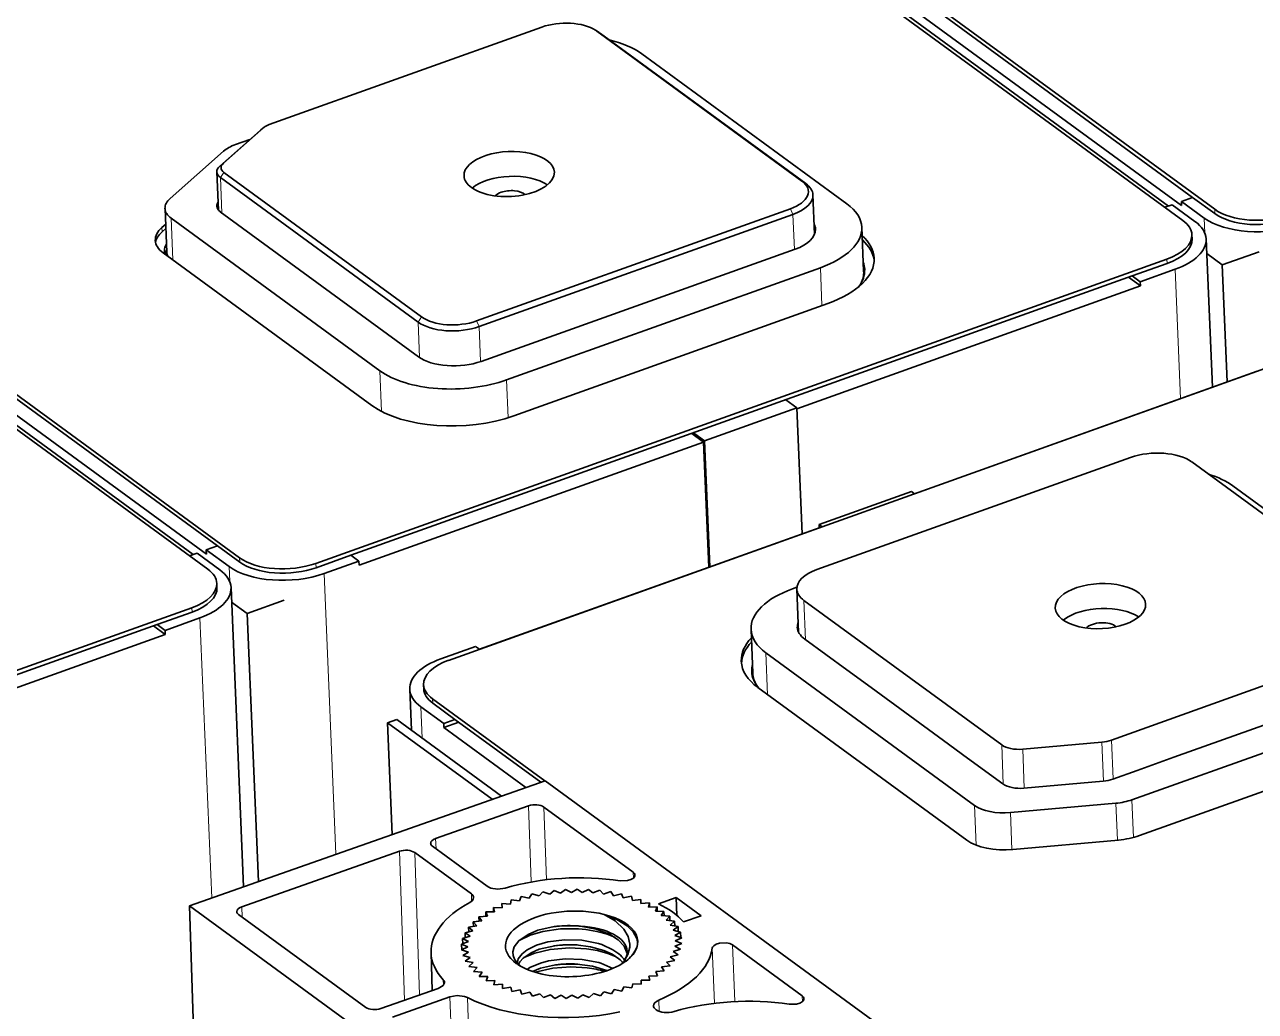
# Model space of a CAD drawing. Extents: x -1334 to -16, y -214 to 699.
# Drawn here: x -509.1 to -453.4, y 154.7 to 199.5 of the extents above; entities that cross this region are included whole.
import ezdxf

# ---------------------------------------------------------------- set-up
doc = ezdxf.new("R2010")
doc.units = 0

msp = doc.modelspace()

# ---------------------------------------------------------------- linework, layer by layer
at = {"color": 7, "lineweight": 35}
for p, q in [((-532.677, 247.737), (-455.199, 191.092)), ((-456.638, 190.577), (-534.115, 247.223)), ((-531.662, 246.807), (-456.197, 191.632)), ((-457.295, 191.24), (-532.583, 246.284)), ((-532.165, 246.433), (-456.699, 191.259)), ((-576.86, 231.939), (-499.383, 175.294)), ((-500.821, 174.78), (-578.299, 231.425)), ((-575.846, 231.009), (-500.38, 175.835)), ((-501.479, 175.442), (-576.766, 230.486)), ((-576.348, 230.636), (-500.883, 175.462)), ((-495.924, 175.042), (-457.362, 188.83)), ((-494.335, 175.413), (-458.935, 188.07)), ((-451.352, 184.436), (-489.914, 170.648)), ((-540.108, 159.245), (-501.546, 173.033)), ((-538.518, 159.615), (-503.118, 172.272)), ((-463.123, 148.803), (-485.541, 165.193)), ((-501.645, 159.523), (-479.228, 143.133)), ((-500.98, 138.654), (-501.645, 159.523))]:
    msp.add_line(p, q, dxfattribs=at)
at = {"color": 7, "lineweight": 35, "ltscale": 0.327888}
for p, q in [((-485.687, 199.35), (-498.036, 194.934)), ((-459.876, 167.034), (-447.526, 171.45))]:
    msp.add_line(p, q, dxfattribs=at)
at = {"color": 7, "lineweight": 35, "ltscale": 0.00502}
msp.add_line((-483.252, 199.206), (-483.083, 199.097), dxfattribs=at)
at = {"color": 7, "lineweight": 35, "ltscale": 0.287861}
for p, q in [((-473.902, 192.373), (-483.197, 199.168)), ((-473.727, 192.259), (-483.022, 199.055)), ((-481.158, 198.138), (-471.863, 191.342)), ((-446.947, 172.847), (-456.242, 179.643)), ((-454.37, 178.553), (-445.075, 171.758))]:
    msp.add_line(p, q, dxfattribs=at)
at = {"color": 7, "lineweight": 13, "ltscale": 0.005206}
for p, q in [((-483.197, 199.168), (-483.022, 199.055)), ((-473.902, 192.373), (-473.727, 192.259))]:
    msp.add_line(p, q, dxfattribs=at)
at = {"color": 7, "lineweight": 35, "ltscale": 0.060868}
for p, q in [((-498.455, 194.665), (-500.277, 193.05)), ((-498.289, 194.793), (-500.112, 193.178))]:
    msp.add_line(p, q, dxfattribs=at)
at = {"color": 7, "lineweight": 13, "ltscale": 0.005236}
for p, q in [((-498.289, 194.793), (-498.455, 194.665)), ((-500.112, 193.178), (-500.277, 193.05))]:
    msp.add_line(p, q, dxfattribs=at)
at = {"color": 7, "lineweight": 35, "ltscale": 0.005021}
msp.add_line((-498.263, 194.815), (-498.422, 194.692), dxfattribs=at)
at = {"color": 7, "lineweight": 35, "ltscale": 0.01744}
msp.add_line((-499.567, 194.027), (-498.91, 194.261), dxfattribs=at)
at = {"color": 7, "lineweight": 35, "ltscale": 0.080983}
msp.add_line((-502.529, 191.579), (-500.104, 193.727), dxfattribs=at)
at = {"color": 7, "lineweight": 35, "ltscale": 0.043368}
msp.add_line((-500.413, 192.784), (-500.34, 191.051), dxfattribs=at)
at = {"color": 7, "lineweight": 13, "ltscale": 0.007068}
msp.add_line((-500.09, 192.76), (-500.25, 192.527), dxfattribs=at)
at = {"color": 7, "lineweight": 35, "ltscale": 0.277395}
msp.add_line((-500.25, 192.527), (-491.293, 185.978), dxfattribs=at)
at = {"color": 7, "lineweight": 13, "ltscale": 0.040201}
msp.add_line((-500.25, 192.527), (-500.183, 190.92), dxfattribs=at)
at = {"color": 7, "lineweight": 35, "ltscale": 0.277397}
msp.add_line((-500.09, 192.76), (-491.133, 186.211), dxfattribs=at)
at = {"color": 7, "lineweight": 35, "ltscale": 0.044632}
msp.add_line((-473.402, 191.745), (-473.327, 189.961), dxfattribs=at)
at = {"color": 7, "lineweight": 35, "ltscale": 0.008939}
msp.add_line((-457.126, 191.3), (-457.462, 191.18), dxfattribs=at)
at = {"color": 7, "lineweight": 35, "ltscale": 0.032004}
for p, q in [((-456.092, 190.545), (-457.126, 191.3)), ((-500.891, 175.652), (-499.857, 174.897)), ((-491.168, 168.544), (-490.134, 167.788))]:
    msp.add_line(p, q, dxfattribs=at)
at = {"color": 7, "lineweight": 35, "ltscale": 0.013547}
for p, q in [((-456.197, 191.632), (-456.707, 191.45)), ((-500.38, 175.835), (-500.891, 175.652)), ((-490.134, 167.788), (-489.624, 167.971))]:
    msp.add_line(p, q, dxfattribs=at)
at = {"color": 7, "lineweight": 35, "ltscale": 0.032003}
for p, q in [((-456.707, 191.45), (-455.674, 190.694)), ((-500.275, 174.747), (-501.309, 175.503))]:
    msp.add_line(p, q, dxfattribs=at)
at = {"color": 7, "lineweight": 35, "ltscale": 0.00477}
for p, q in [((-456.699, 191.259), (-456.707, 191.45)), ((-458.566, 187.616), (-458.574, 187.806)), ((-500.883, 175.462), (-500.891, 175.652)), ((-493.966, 174.958), (-493.974, 175.149)), ((-502.749, 171.818), (-502.757, 172.008)), ((-490.126, 167.597), (-490.134, 167.788))]:
    msp.add_line(p, q, dxfattribs=at)
at = {"color": 7, "lineweight": 35, "ltscale": 0.031156}
msp.add_line((-456.197, 191.632), (-455.191, 190.897), dxfattribs=at)
at = {"color": 7, "lineweight": 35, "ltscale": 0.049865}
for p, q in [((-502.676, 189.134), (-502.76, 191.127)), ((-471.188, 190.276), (-471.104, 188.283)), ((-476.208, 172.053), (-476.125, 170.06))]:
    msp.add_line(p, q, dxfattribs=at)
at = {"color": 7, "lineweight": 35, "ltscale": 0.278243}
msp.add_line((-500.254, 190.972), (-491.269, 184.404), dxfattribs=at)
at = {"color": 7, "lineweight": 35, "ltscale": 0.377548}
for p, q in [((-488.643, 186.03), (-474.423, 191.115)), ((-488.527, 185.777), (-474.306, 190.861)), ((-473.065, 188.442), (-487.285, 183.358)), ((-459.008, 179.845), (-473.229, 174.76))]:
    msp.add_line(p, q, dxfattribs=at)
at = {"color": 7, "lineweight": 13, "ltscale": 0.00697}
for p, q in [((-474.423, 191.115), (-474.306, 190.861)), ((-488.643, 186.03), (-488.527, 185.777))]:
    msp.add_line(p, q, dxfattribs=at)
at = {"color": 7, "lineweight": 13, "ltscale": 0.039759}
msp.add_line((-474.306, 190.861), (-474.24, 189.272), dxfattribs=at)
at = {"color": 7, "lineweight": 13, "ltscale": 0.004878}
for p, q in [((-455.199, 191.092), (-455.191, 190.897)), ((-502.9, 190.266), (-502.892, 190.071)), ((-457.362, 188.83), (-457.354, 188.635)), ((-499.383, 175.294), (-499.374, 175.099)), ((-495.924, 175.042), (-495.916, 174.847)), ((-501.546, 173.033), (-501.537, 172.838)), ((-490.638, 168.901), (-490.63, 168.706))]:
    msp.add_line(p, q, dxfattribs=at)
at = {"color": 7, "lineweight": 35, "ltscale": 0.005688}
msp.add_line((-502.73, 190.417), (-502.9, 190.266), dxfattribs=at)
at = {"color": 7, "lineweight": 35, "ltscale": 0.005689}
msp.add_line((-502.722, 190.222), (-502.892, 190.071), dxfattribs=at)
at = {"color": 7, "lineweight": 35, "ltscale": 0.292893}
msp.add_line((-493.026, 183.776), (-502.484, 190.69), dxfattribs=at)
at = {"color": 7, "lineweight": 13, "ltscale": 0.04742}
for p, q in [((-502.404, 188.795), (-502.484, 190.69)), ((-475.454, 169.091), (-475.534, 170.987))]:
    msp.add_line(p, q, dxfattribs=at)
at = {"color": 7, "lineweight": 13, "ltscale": 0.01706}
for p, q in [((-455.674, 190.694), (-455.645, 190.013)), ((-499.857, 174.897), (-499.828, 174.215))]:
    msp.add_line(p, q, dxfattribs=at)
at = {"color": 7, "lineweight": 35, "ltscale": 0.004878}
for p, q in [((-456.231, 189.935), (-456.223, 189.74)), ((-500.415, 174.137), (-500.406, 173.942)), ((-491.045, 169.543), (-491.037, 169.349))]:
    msp.add_line(p, q, dxfattribs=at)
at = {"color": 7, "lineweight": 35, "ltscale": 0.168174}
msp.add_line((-455.303, 183.025), (-455.586, 189.746), dxfattribs=at)
at = {"color": 7, "lineweight": 35, "ltscale": 0.292894}
for p, q in [((-502.842, 189.115), (-493.384, 182.201)), ((-466.076, 164.072), (-475.534, 170.987)), ((-475.892, 169.412), (-466.434, 162.497))]:
    msp.add_line(p, q, dxfattribs=at)
at = {"color": 7, "lineweight": 35, "ltscale": 0.377549}
for p, q in [((-488.434, 184.197), (-474.213, 189.282)), ((-486.952, 181.733), (-472.732, 186.817))]:
    msp.add_line(p, q, dxfattribs=at)
at = {"color": 7, "lineweight": 35, "ltscale": 0.02183}
msp.add_line((-455.559, 189.083), (-454.854, 188.568), dxfattribs=at)
at = {"color": 7, "lineweight": 35, "ltscale": 0.044417}
for p, q in [((-454.854, 188.568), (-453.181, 189.166)), ((-499.037, 172.77), (-497.364, 173.368))]:
    msp.add_line(p, q, dxfattribs=at)
at = {"color": 7, "lineweight": 35, "ltscale": 0.041975}
for p, q in [((-458.935, 188.07), (-457.354, 188.635)), ((-495.555, 174.584), (-493.974, 175.149)), ((-502.757, 172.008), (-501.176, 172.574)), ((-488.686, 171.282), (-490.267, 170.717))]:
    msp.add_line(p, q, dxfattribs=at)
at = {"color": 7, "lineweight": 35, "ltscale": 0.132682}
msp.add_line((-454.63, 183.265), (-454.854, 188.568), dxfattribs=at)
at = {"color": 7, "lineweight": 13, "ltscale": 0.043001}
msp.add_line((-472.993, 186.724), (-473.065, 188.442), dxfattribs=at)
at = {"color": 7, "lineweight": 35, "ltscale": 0.016679}
msp.add_line((-458.566, 187.616), (-459.105, 188.009), dxfattribs=at)
at = {"color": 7, "lineweight": 35, "ltscale": 0.011176}
for p, q in [((-458.935, 188.07), (-458.574, 187.806)), ((-493.974, 175.149), (-494.335, 175.413))]:
    msp.add_line(p, q, dxfattribs=at)
at = {"color": 7, "lineweight": 35, "ltscale": 0.041974}
for p, q in [((-458.574, 187.806), (-456.993, 188.371)), ((-495.916, 174.847), (-494.335, 175.413)), ((-503.118, 172.272), (-501.537, 172.838))]:
    msp.add_line(p, q, dxfattribs=at)
at = {"color": 7, "lineweight": 13, "ltscale": 0.146734}
msp.add_line((-456.993, 188.371), (-456.746, 182.507), dxfattribs=at)
at = {"color": 7, "lineweight": 35, "ltscale": 0.413166}
msp.add_line((-474.128, 182.051), (-458.566, 187.616), dxfattribs=at)
at = {"color": 7, "lineweight": 13, "ltscale": 0.007069}
msp.add_line((-491.133, 186.211), (-491.293, 185.978), dxfattribs=at)
at = {"color": 7, "lineweight": 13, "ltscale": 0.040166}
msp.add_line((-491.293, 185.978), (-491.226, 184.373), dxfattribs=at)
at = {"color": 7, "lineweight": 13, "ltscale": 0.039754}
msp.add_line((-488.527, 185.777), (-488.46, 184.188), dxfattribs=at)
at = {"color": 7, "lineweight": 13, "ltscale": 0.046127}
msp.add_line((-492.948, 181.932), (-493.026, 183.776), dxfattribs=at)
at = {"color": 7, "lineweight": 35, "ltscale": 0.412161}
msp.add_line((-453.278, 183.749), (-468.802, 178.198), dxfattribs=at)
at = {"color": 7, "lineweight": 13, "ltscale": 0.042854}
msp.add_line((-487.285, 183.358), (-487.213, 181.645), dxfattribs=at)
at = {"color": 7, "lineweight": 35, "ltscale": 0.015451}
for p, q in [((-474.13, 182.094), (-474.629, 182.459)), ((-478.811, 180.963), (-478.312, 180.598))]:
    msp.add_line(p, q, dxfattribs=at)
at = {"color": 7, "lineweight": 35, "ltscale": 0.111043}
for p, q in [((-478.312, 180.598), (-474.13, 182.094)), ((-468.94, 178.299), (-473.122, 176.804))]:
    msp.add_line(p, q, dxfattribs=at)
at = {"color": 7, "lineweight": 35, "ltscale": 0.143028}
msp.add_line((-474.13, 182.094), (-473.889, 176.378), dxfattribs=at)
at = {"color": 7, "lineweight": 35, "ltscale": 0.01668}
msp.add_line((-478.357, 180.539), (-478.896, 180.933), dxfattribs=at)
at = {"color": 7, "lineweight": 35, "ltscale": 0.414415}
msp.add_line((-493.966, 174.958), (-478.357, 180.539), dxfattribs=at)
at = {"color": 7, "lineweight": 35, "ltscale": 0.141927}
msp.add_line((-478.119, 174.867), (-478.357, 180.539), dxfattribs=at)
at = {"color": 7, "lineweight": 35, "ltscale": 0.142992}
msp.add_line((-478.072, 174.884), (-478.312, 180.598), dxfattribs=at)
at = {"color": 7, "lineweight": 35, "ltscale": 0.004318}
for p, q in [((-468.8, 178.197), (-468.94, 178.299)), ((-473.122, 176.804), (-472.983, 176.702))]:
    msp.add_line(p, q, dxfattribs=at)
at = {"color": 7, "lineweight": 35, "ltscale": 0.003705}
msp.add_line((-473.116, 176.656), (-473.122, 176.804), dxfattribs=at)
at = {"color": 7, "lineweight": 35, "ltscale": 0.409909}
msp.add_line((-473.069, 176.673), (-488.508, 171.152), dxfattribs=at)
at = {"color": 7, "lineweight": 35, "ltscale": 0.031157}
for p, q in [((-500.38, 175.835), (-499.374, 175.099)), ((-490.63, 168.706), (-489.624, 167.971))]:
    msp.add_line(p, q, dxfattribs=at)
at = {"color": 7, "lineweight": 35, "ltscale": 0.00894}
msp.add_line((-501.309, 175.503), (-501.646, 175.382), dxfattribs=at)
at = {"color": 7, "lineweight": 13, "ltscale": 0.31847}
msp.add_line((-495.019, 161.856), (-495.555, 174.584), dxfattribs=at)
at = {"color": 7, "lineweight": 35, "ltscale": 0.33938}
msp.add_line((-499.199, 160.385), (-499.77, 173.948), dxfattribs=at)
at = {"color": 7, "lineweight": 35, "ltscale": 0.005343}
msp.add_line((-474.331, 173.887), (-474.13, 173.959), dxfattribs=at)
at = {"color": 7, "lineweight": 35, "ltscale": 0.04896}
msp.add_line((-474.133, 173.876), (-474.051, 171.92), dxfattribs=at)
at = {"color": 7, "lineweight": 35, "ltscale": 0.021831}
msp.add_line((-499.742, 173.286), (-499.037, 172.77), dxfattribs=at)
at = {"color": 7, "lineweight": 35, "ltscale": 0.277396}
msp.add_line((-473.808, 173.362), (-464.851, 166.814), dxfattribs=at)
at = {"color": 7, "lineweight": 13, "ltscale": 0.044537}
msp.add_line((-473.808, 173.362), (-473.733, 171.583), dxfattribs=at)
at = {"color": 7, "lineweight": 13, "ltscale": 0.317707}
msp.add_line((-501.176, 172.574), (-500.642, 159.877), dxfattribs=at)
at = {"color": 7, "lineweight": 35, "ltscale": 0.30398}
msp.add_line((-498.525, 160.622), (-499.037, 172.77), dxfattribs=at)
at = {"color": 7, "lineweight": 35, "ltscale": 0.413168}
msp.add_line((-518.311, 166.254), (-502.749, 171.818), dxfattribs=at)
at = {"color": 7, "lineweight": 35, "ltscale": 0.016681}
msp.add_line((-502.749, 171.818), (-503.288, 172.212), dxfattribs=at)
at = {"color": 7, "lineweight": 35, "ltscale": 0.011175}
msp.add_line((-503.118, 172.272), (-502.757, 172.008), dxfattribs=at)
at = {"color": 7, "lineweight": 35, "ltscale": 0.005546}
msp.add_line((-488.507, 171.151), (-488.686, 171.282), dxfattribs=at)
at = {"color": 7, "lineweight": 35, "ltscale": 0.059265}
msp.add_line((-473.777, 171.615), (-471.863, 170.215), dxfattribs=at)
at = {"color": 7, "lineweight": 35, "ltscale": 0.033867}
msp.add_line((-470.77, 169.416), (-471.863, 170.215), dxfattribs=at)
at = {"color": 7, "lineweight": 35, "ltscale": 0.046642}
msp.add_line((-491.595, 167.479), (-491.674, 169.343), dxfattribs=at)
at = {"color": 7, "lineweight": 35, "ltscale": 0.101598}
msp.add_line((-470.77, 169.416), (-467.489, 167.017), dxfattribs=at)
at = {"color": 7, "lineweight": 13, "ltscale": 0.035556}
msp.add_line((-491.108, 167.123), (-491.168, 168.544), dxfattribs=at)
at = {"color": 7, "lineweight": 35, "ltscale": 0.157328}
msp.add_line((-490.638, 168.901), (-485.558, 165.187), dxfattribs=at)
at = {"color": 7, "lineweight": 35, "ltscale": 0.336338}
msp.add_line((-446.278, 168.857), (-458.946, 164.328), dxfattribs=at)
at = {"color": 7, "lineweight": 35, "ltscale": 0.011105}
msp.add_line((-492.256, 167.962), (-492.674, 167.813), dxfattribs=at)
at = {"color": 7, "lineweight": 35, "ltscale": 0.146767}
msp.add_line((-492.256, 167.962), (-487.517, 164.497), dxfattribs=at)
at = {"color": 7, "lineweight": 35, "ltscale": 0.120515}
msp.add_line((-489.624, 167.971), (-485.733, 165.125), dxfattribs=at)
at = {"color": 7, "lineweight": 35, "ltscale": 0.133252}
msp.add_line((-457.045, 166.257), (-452.027, 168.052), dxfattribs=at)
at = {"color": 7, "lineweight": 35, "ltscale": 0.126514}
msp.add_line((-492.674, 167.813), (-492.462, 162.757), dxfattribs=at)
at = {"color": 7, "lineweight": 35, "ltscale": 0.146702}
msp.add_line((-492.674, 167.813), (-487.937, 164.349), dxfattribs=at)
at = {"color": 7, "lineweight": 35, "ltscale": 0.018052}
msp.add_line((-490.126, 167.597), (-489.446, 167.841), dxfattribs=at)
at = {"color": 7, "lineweight": 35, "ltscale": 0.114904}
msp.add_line((-490.126, 167.597), (-486.416, 164.885), dxfattribs=at)
at = {"color": 7, "lineweight": 35, "ltscale": 0.033866}
msp.add_line((-466.396, 166.218), (-467.489, 167.017), dxfattribs=at)
at = {"color": 7, "lineweight": 13, "ltscale": 0.044526}
msp.add_line((-464.776, 165.034), (-464.851, 166.814), dxfattribs=at)
at = {"color": 7, "lineweight": 35, "ltscale": 0.090148}
for p, q in [((-463.899, 166.621), (-460.308, 166.943)), ((-463.841, 164.854), (-460.249, 165.175))]:
    msp.add_line(p, q, dxfattribs=at)
at = {"color": 7, "lineweight": 13, "ltscale": 0.044199}
msp.add_line((-460.308, 166.943), (-460.233, 165.176), dxfattribs=at)
at = {"color": 7, "lineweight": 13, "ltscale": 0.044095}
msp.add_line((-459.876, 167.034), (-459.802, 165.272), dxfattribs=at)
at = {"color": 7, "lineweight": 35, "ltscale": 0.336339}
msp.add_line((-458.612, 162.703), (-445.944, 167.232), dxfattribs=at)
at = {"color": 7, "lineweight": 35, "ltscale": 0.049647}
msp.add_line((-466.396, 166.218), (-464.792, 165.046), dxfattribs=at)
at = {"color": 7, "lineweight": 13, "ltscale": 0.0442}
msp.add_line((-463.825, 164.855), (-463.899, 166.621), dxfattribs=at)
at = {"color": 7, "lineweight": 35, "ltscale": 0.044418}
msp.add_line((-457.045, 166.257), (-458.718, 165.659), dxfattribs=at)
at = {"color": 7, "lineweight": 35, "ltscale": 0.02918}
msp.add_line((-459.818, 165.266), (-458.718, 165.659), dxfattribs=at)
at = {"color": 7, "lineweight": 35, "ltscale": 0.426839}
msp.add_line((-485.541, 165.193), (-501.645, 159.523), dxfattribs=at)
at = {"color": 7, "lineweight": 35, "ltscale": 0.111665}
msp.add_line((-486.284, 164.054), (-490.497, 162.57), dxfattribs=at)
at = {"color": 7, "lineweight": 13, "ltscale": 0.086303}
msp.add_line((-486.163, 160.604), (-486.284, 164.054), dxfattribs=at)
at = {"color": 7, "lineweight": 35, "ltscale": 0.125382}
msp.add_line((-481.543, 161.041), (-485.592, 164.001), dxfattribs=at)
at = {"color": 7, "lineweight": 13, "ltscale": 0.082459}
msp.add_line((-485.592, 164.001), (-485.476, 160.705), dxfattribs=at)
at = {"color": 7, "lineweight": 13, "ltscale": 0.045141}
msp.add_line((-466, 162.268), (-466.076, 164.072), dxfattribs=at)
at = {"color": 7, "lineweight": 35, "ltscale": 0.119943}
msp.add_line((-459.68, 164.172), (-464.458, 163.745), dxfattribs=at)
at = {"color": 7, "lineweight": 13, "ltscale": 0.041916}
msp.add_line((-459.609, 162.497), (-459.68, 164.172), dxfattribs=at)
at = {"color": 7, "lineweight": 13, "ltscale": 0.042701}
msp.add_line((-458.874, 162.621), (-458.946, 164.328), dxfattribs=at)
at = {"color": 7, "lineweight": 13, "ltscale": 0.04191}
msp.add_line((-464.388, 162.07), (-464.458, 163.745), dxfattribs=at)
at = {"color": 7, "lineweight": 13, "ltscale": 0.011728}
for p, q in [((-490.497, 162.57), (-490.475, 162.102)), ((-499.26, 159.009), (-499.282, 159.478))]:
    msp.add_line(p, q, dxfattribs=at)
at = {"color": 7, "lineweight": 35, "ltscale": 0.119942}
msp.add_line((-464.341, 162.074), (-459.562, 162.501), dxfattribs=at)
at = {"color": 7, "lineweight": 35, "ltscale": 0.189277}
msp.add_line((-492.14, 161.992), (-499.282, 159.478), dxfattribs=at)
at = {"color": 7, "lineweight": 13, "ltscale": 0.168818}
msp.add_line((-491.903, 155.243), (-492.14, 161.992), dxfattribs=at)
at = {"color": 7, "lineweight": 35, "ltscale": 0.079638}
msp.add_line((-488.877, 160.059), (-491.448, 161.939), dxfattribs=at)
at = {"color": 7, "lineweight": 13, "ltscale": 0.161501}
msp.add_line((-491.222, 155.483), (-491.448, 161.939), dxfattribs=at)
at = {"color": 7, "lineweight": 35, "ltscale": 0.076859}
msp.add_line((-490.642, 162.223), (-488.16, 160.409), dxfattribs=at)
at = {"color": 7, "lineweight": 13, "ltscale": 0.006651}
for p, q in [((-481.537, 160.775), (-481.543, 161.041)), ((-473.882, 155.178), (-473.888, 155.444))]:
    msp.add_line(p, q, dxfattribs=at)
at = {"color": 7, "lineweight": 13, "ltscale": 0.008158}
msp.add_line((-488.877, 160.059), (-488.867, 159.733), dxfattribs=at)
at = {"color": 7, "lineweight": 35, "ltscale": 0.00558}
for p, q in [((-486.14, 160.059), (-486.259, 159.87)), ((-482.531, 155.537), (-482.413, 155.726))]:
    msp.add_line(p, q, dxfattribs=at)
at = {"color": 7, "lineweight": 35, "ltscale": 0.008777}
for p, q in [((-485.8, 159.971), (-486.14, 160.059)), ((-482.871, 155.625), (-482.531, 155.537))]:
    msp.add_line(p, q, dxfattribs=at)
at = {"color": 7, "lineweight": 35, "ltscale": 0.006029}
for p, q in [((-485.643, 160.154), (-485.8, 159.971)), ((-483.028, 155.442), (-482.871, 155.625))]:
    msp.add_line(p, q, dxfattribs=at)
at = {"color": 7, "lineweight": 35, "ltscale": 0.008366}
for p, q in [((-485.325, 160.048), (-485.643, 160.154)), ((-483.346, 155.548), (-483.028, 155.442))]:
    msp.add_line(p, q, dxfattribs=at)
at = {"color": 7, "lineweight": 35, "ltscale": 0.006527}
for p, q in [((-485.132, 160.223), (-485.325, 160.048)), ((-483.54, 155.373), (-483.346, 155.548))]:
    msp.add_line(p, q, dxfattribs=at)
at = {"color": 7, "lineweight": 35, "ltscale": 0.007904}
for p, q in [((-484.84, 160.1), (-485.132, 160.223)), ((-483.831, 155.495), (-483.54, 155.373))]:
    msp.add_line(p, q, dxfattribs=at)
at = {"color": 7, "lineweight": 35, "ltscale": 0.007045}
for p, q in [((-484.611, 160.265), (-484.84, 160.1)), ((-484.06, 155.33), (-483.831, 155.495))]:
    msp.add_line(p, q, dxfattribs=at)
at = {"color": 7, "lineweight": 35, "ltscale": 0.007408}
msp.add_line((-484.349, 160.128), (-484.611, 160.265), dxfattribs=at)
at = {"color": 7, "lineweight": 35, "ltscale": 0.007556}
for p, q in [((-484.088, 160.281), (-484.349, 160.128)), ((-484.583, 155.315), (-484.322, 155.468))]:
    msp.add_line(p, q, dxfattribs=at)
at = {"color": 7, "lineweight": 35, "ltscale": 0.006892}
for p, q in [((-483.858, 160.129), (-484.088, 160.281)), ((-484.813, 155.466), (-484.583, 155.315))]:
    msp.add_line(p, q, dxfattribs=at)
at = {"color": 7, "lineweight": 35, "ltscale": 0.008044}
for p, q in [((-483.568, 160.269), (-483.858, 160.129)), ((-485.103, 155.327), (-484.813, 155.466))]:
    msp.add_line(p, q, dxfattribs=at)
at = {"color": 7, "lineweight": 35, "ltscale": 0.006377}
for p, q in [((-483.372, 160.105), (-483.568, 160.269)), ((-485.299, 155.49), (-485.103, 155.327))]:
    msp.add_line(p, q, dxfattribs=at)
at = {"color": 7, "lineweight": 35, "ltscale": 0.008492}
for p, q in [((-483.056, 160.23), (-483.372, 160.105)), ((-485.615, 155.366), (-485.299, 155.49))]:
    msp.add_line(p, q, dxfattribs=at)
at = {"color": 7, "lineweight": 35, "ltscale": 0.00589}
for p, q in [((-482.897, 160.056), (-483.056, 160.23)), ((-485.774, 155.54), (-485.615, 155.366))]:
    msp.add_line(p, q, dxfattribs=at)
at = {"color": 7, "lineweight": 35, "ltscale": 0.008889}
msp.add_line((-482.558, 160.164), (-482.897, 160.056), dxfattribs=at)
at = {"color": 7, "lineweight": 35, "ltscale": 0.005461}
for p, q in [((-482.437, 159.982), (-482.558, 160.164)), ((-486.234, 155.614), (-486.113, 155.432))]:
    msp.add_line(p, q, dxfattribs=at)
at = {"color": 7, "lineweight": 35, "ltscale": 0.009223}
for p, q in [((-482.08, 160.073), (-482.437, 159.982)), ((-486.591, 155.523), (-486.234, 155.614))]:
    msp.add_line(p, q, dxfattribs=at)
at = {"color": 7, "lineweight": 35, "ltscale": 0.005127}
for p, q in [((-481.998, 159.884), (-482.08, 160.073)), ((-486.673, 155.711), (-486.591, 155.523))]:
    msp.add_line(p, q, dxfattribs=at)
at = {"color": 7, "lineweight": 35, "ltscale": 0.009631}
msp.add_line((-487.108, 159.602), (-487.492, 159.632), dxfattribs=at)
at = {"color": 7, "lineweight": 35, "ltscale": 0.004869}
for p, q in [((-487.492, 159.632), (-487.489, 159.437)), ((-480.461, 159.471), (-480.454, 159.277)), ((-481.179, 155.964), (-481.182, 156.159))]:
    msp.add_line(p, q, dxfattribs=at)
at = {"color": 7, "lineweight": 35, "ltscale": 0.004967}
for p, q in [((-487.069, 159.797), (-487.108, 159.602)), ((-481.602, 155.799), (-481.563, 155.994))]:
    msp.add_line(p, q, dxfattribs=at)
at = {"color": 7, "lineweight": 35, "ltscale": 0.009417}
for p, q in [((-486.696, 159.747), (-487.069, 159.797)), ((-481.975, 155.849), (-481.602, 155.799))]:
    msp.add_line(p, q, dxfattribs=at)
at = {"color": 7, "lineweight": 35, "ltscale": 0.005214}
for p, q in [((-486.617, 159.94), (-486.696, 159.747)), ((-482.054, 155.656), (-481.975, 155.849))]:
    msp.add_line(p, q, dxfattribs=at)
at = {"color": 7, "lineweight": 35, "ltscale": 0.009131}
for p, q in [((-486.259, 159.87), (-486.617, 159.94)), ((-482.413, 155.726), (-482.054, 155.656))]:
    msp.add_line(p, q, dxfattribs=at)
at = {"color": 7, "lineweight": 35, "ltscale": 0.009488}
msp.add_line((-481.626, 159.956), (-481.998, 159.884), dxfattribs=at)
at = {"color": 7, "lineweight": 35, "ltscale": 0.004921}
for p, q in [((-481.585, 159.764), (-481.626, 159.956)), ((-487.086, 155.832), (-487.045, 155.639))]:
    msp.add_line(p, q, dxfattribs=at)
at = {"color": 7, "lineweight": 35, "ltscale": 0.009679}
msp.add_line((-481.202, 159.816), (-481.585, 159.764), dxfattribs=at)
at = {"color": 7, "lineweight": 35, "ltscale": 0.004871}
for p, q in [((-481.202, 159.621), (-481.202, 159.816)), ((-487.469, 155.974), (-487.469, 155.78))]:
    msp.add_line(p, q, dxfattribs=at)
at = {"color": 7, "lineweight": 35, "ltscale": 0.004858}
msp.add_line((-481.202, 159.816), (-481.195, 159.622), dxfattribs=at)
at = {"color": 7, "lineweight": 35, "ltscale": 0.009792}
for p, q in [((-480.812, 159.654), (-481.202, 159.621)), ((-487.859, 155.942), (-487.469, 155.974))]:
    msp.add_line(p, q, dxfattribs=at)
at = {"color": 7, "lineweight": 35, "ltscale": 0.004982}
for p, q in [((-480.854, 159.459), (-480.812, 159.654)), ((-487.817, 156.137), (-487.859, 155.942))]:
    msp.add_line(p, q, dxfattribs=at)
at = {"color": 7, "lineweight": 35, "ltscale": 0.004837}
msp.add_line((-480.812, 159.654), (-480.805, 159.461), dxfattribs=at)
at = {"color": 7, "lineweight": 35, "ltscale": 0.02148}
msp.add_line((-480.405, 159.619), (-479.595, 159.904), dxfattribs=at)
at = {"color": 7, "lineweight": 35, "ltscale": 0.035049}
msp.add_line((-479.595, 159.904), (-478.463, 159.076), dxfattribs=at)
at = {"color": 7, "lineweight": 35, "ltscale": 0.020445}
msp.add_line((-479.57, 159.086), (-479.595, 159.904), dxfattribs=at)
at = {"color": 7, "lineweight": 35, "ltscale": 0.178401}
msp.add_line((-493.666, 154.919), (-499.427, 159.131), dxfattribs=at)
at = {"color": 7, "lineweight": 35, "ltscale": 0.009797}
msp.add_line((-488.144, 159.056), (-488.535, 159.025), dxfattribs=at)
at = {"color": 7, "lineweight": 35, "ltscale": 0.005493}
for p, q in [((-488.535, 159.025), (-488.411, 158.843)), ((-480.137, 156.571), (-480.261, 156.752))]:
    msp.add_line(p, q, dxfattribs=at)
at = {"color": 7, "lineweight": 35, "ltscale": 0.004925}
msp.add_line((-488.535, 159.025), (-488.527, 158.828), dxfattribs=at)
at = {"color": 7, "lineweight": 35, "ltscale": 0.009822}
msp.add_line((-487.836, 159.254), (-488.228, 159.244), dxfattribs=at)
at = {"color": 7, "lineweight": 35, "ltscale": 0.00515}
for p, q in [((-488.228, 159.244), (-488.144, 159.056)), ((-480.443, 156.352), (-480.527, 156.54))]:
    msp.add_line(p, q, dxfattribs=at)
at = {"color": 7, "lineweight": 35, "ltscale": 0.004854}
msp.add_line((-488.228, 159.244), (-488.221, 159.05), dxfattribs=at)
at = {"color": 7, "lineweight": 35, "ltscale": 0.009766}
for p, q in [((-487.489, 159.437), (-487.879, 159.447)), ((-481.182, 156.159), (-480.792, 156.149))]:
    msp.add_line(p, q, dxfattribs=at)
at = {"color": 7, "lineweight": 35, "ltscale": 0.004933}
for p, q in [((-487.879, 159.447), (-487.836, 159.254)), ((-480.792, 156.149), (-480.836, 156.341))]:
    msp.add_line(p, q, dxfattribs=at)
at = {"color": 7, "lineweight": 35, "ltscale": 0.004838}
msp.add_line((-487.879, 159.447), (-487.872, 159.253), dxfattribs=at)
at = {"color": 7, "lineweight": 35, "ltscale": 0.009824}
for p, q in [((-480.461, 159.471), (-480.854, 159.459)), ((-488.21, 156.124), (-487.817, 156.137))]:
    msp.add_line(p, q, dxfattribs=at)
at = {"color": 7, "lineweight": 35, "ltscale": 0.00524}
for p, q in [((-480.543, 159.279), (-480.461, 159.471)), ((-488.128, 156.317), (-488.21, 156.124))]:
    msp.add_line(p, q, dxfattribs=at)
at = {"color": 7, "lineweight": 35, "ltscale": 0.009774}
for p, q in [((-480.152, 159.271), (-480.543, 159.279)), ((-488.519, 156.325), (-488.128, 156.317))]:
    msp.add_line(p, q, dxfattribs=at)
at = {"color": 7, "lineweight": 35, "ltscale": 0.005614}
for p, q in [((-480.274, 159.082), (-480.152, 159.271)), ((-488.397, 156.514), (-488.519, 156.325))]:
    msp.add_line(p, q, dxfattribs=at)
at = {"color": 7, "lineweight": 35, "ltscale": 0.009645}
for p, q in [((-479.889, 159.054), (-480.274, 159.082)), ((-488.782, 156.542), (-488.397, 156.514))]:
    msp.add_line(p, q, dxfattribs=at)
at = {"color": 7, "lineweight": 35, "ltscale": 0.004957}
msp.add_line((-480.152, 159.271), (-480.145, 159.072), dxfattribs=at)
at = {"color": 7, "lineweight": 35, "ltscale": 0.006069}
for p, q in [((-480.05, 158.871), (-479.889, 159.054)), ((-488.621, 156.724), (-488.782, 156.542))]:
    msp.add_line(p, q, dxfattribs=at)
at = {"color": 7, "lineweight": 35, "ltscale": 0.005104}
msp.add_line((-479.889, 159.054), (-479.882, 158.85), dxfattribs=at)
at = {"color": 7, "lineweight": 35, "ltscale": 0.021481}
msp.add_line((-478.463, 159.076), (-479.274, 158.791), dxfattribs=at)
at = {"color": 7, "lineweight": 35, "ltscale": 0.009247}
for p, q in [((-488.807, 158.387), (-489.166, 158.298)), ((-479.864, 157.209), (-479.505, 157.298))]:
    msp.add_line(p, q, dxfattribs=at)
at = {"color": 7, "lineweight": 35, "ltscale": 0.009506}
for p, q in [((-488.632, 158.62), (-489.006, 158.549)), ((-480.039, 156.976), (-479.665, 157.046))]:
    msp.add_line(p, q, dxfattribs=at)
at = {"color": 7, "lineweight": 35, "ltscale": 0.006418}
for p, q in [((-489.006, 158.549), (-488.807, 158.387)), ((-479.665, 157.046), (-479.864, 157.209))]:
    msp.add_line(p, q, dxfattribs=at)
at = {"color": 7, "lineweight": 35, "ltscale": 0.005249}
msp.add_line((-489.006, 158.549), (-488.998, 158.339), dxfattribs=at)
at = {"color": 7, "lineweight": 35, "ltscale": 0.009691}
for p, q in [((-488.411, 158.843), (-488.795, 158.792)), ((-480.261, 156.752), (-479.876, 156.803))]:
    msp.add_line(p, q, dxfattribs=at)
at = {"color": 7, "lineweight": 35, "ltscale": 0.005928}
msp.add_line((-488.795, 158.792), (-488.632, 158.62), dxfattribs=at)
at = {"color": 7, "lineweight": 35, "ltscale": 0.005054}
msp.add_line((-488.795, 158.792), (-488.787, 158.59), dxfattribs=at)
at = {"color": 7, "lineweight": 35, "ltscale": 0.009438}
for p, q in [((-479.675, 158.823), (-480.05, 158.871)), ((-488.996, 156.773), (-488.621, 156.724))]:
    msp.add_line(p, q, dxfattribs=at)
at = {"color": 7, "lineweight": 35, "ltscale": 0.006569}
for p, q in [((-479.872, 158.649), (-479.675, 158.823)), ((-488.799, 156.947), (-488.996, 156.773))]:
    msp.add_line(p, q, dxfattribs=at)
at = {"color": 7, "lineweight": 35, "ltscale": 0.009157}
for p, q in [((-479.512, 158.581), (-479.872, 158.649)), ((-489.159, 157.015), (-488.799, 156.947))]:
    msp.add_line(p, q, dxfattribs=at)
at = {"color": 7, "lineweight": 35, "ltscale": 0.007087}
for p, q in [((-479.743, 158.417), (-479.512, 158.581)), ((-488.928, 157.179), (-489.159, 157.015))]:
    msp.add_line(p, q, dxfattribs=at)
at = {"color": 7, "lineweight": 35, "ltscale": 0.008809}
for p, q in [((-479.402, 158.33), (-479.743, 158.417)), ((-489.269, 157.265), (-488.928, 157.179))]:
    msp.add_line(p, q, dxfattribs=at)
at = {"color": 7, "lineweight": 35, "ltscale": 0.005321}
msp.add_line((-479.675, 158.823), (-479.667, 158.61), dxfattribs=at)
at = {"color": 7, "lineweight": 35, "ltscale": 0.005621}
msp.add_line((-479.512, 158.581), (-479.504, 158.356), dxfattribs=at)
at = {"color": 7, "lineweight": 35, "ltscale": 0.008527}
for p, q in [((-489.009, 157.904), (-489.327, 157.781)), ((-479.662, 157.691), (-479.344, 157.814))]:
    msp.add_line(p, q, dxfattribs=at)
at = {"color": 7, "lineweight": 35, "ltscale": 0.008919}
msp.add_line((-488.933, 158.147), (-489.274, 158.041), dxfattribs=at)
at = {"color": 7, "lineweight": 35, "ltscale": 0.007449}
for p, q in [((-489.274, 158.041), (-489.009, 157.904)), ((-479.397, 157.555), (-479.662, 157.691))]:
    msp.add_line(p, q, dxfattribs=at)
at = {"color": 7, "lineweight": 35, "ltscale": 0.005895}
msp.add_line((-489.274, 158.041), (-489.265, 157.805), dxfattribs=at)
at = {"color": 7, "lineweight": 35, "ltscale": 0.006934}
msp.add_line((-489.166, 158.298), (-488.933, 158.147), dxfattribs=at)
at = {"color": 7, "lineweight": 35, "ltscale": 0.005523}
msp.add_line((-489.166, 158.298), (-489.158, 158.077), dxfattribs=at)
at = {"color": 7, "lineweight": 35, "ltscale": 0.007598}
for p, q in [((-479.665, 158.178), (-479.402, 158.33)), ((-489.006, 157.417), (-489.269, 157.265))]:
    msp.add_line(p, q, dxfattribs=at)
at = {"color": 7, "lineweight": 35, "ltscale": 0.008401}
msp.add_line((-479.346, 158.074), (-479.665, 158.178), dxfattribs=at)
at = {"color": 7, "lineweight": 35, "ltscale": 0.008083}
for p, q in [((-479.638, 157.936), (-479.346, 158.074)), ((-489.033, 157.66), (-489.325, 157.522))]:
    msp.add_line(p, q, dxfattribs=at)
at = {"color": 7, "lineweight": 35, "ltscale": 0.007943}
msp.add_line((-479.344, 157.814), (-479.638, 157.936), dxfattribs=at)
at = {"color": 7, "lineweight": 35, "ltscale": 0.006028}
msp.add_line((-479.402, 158.33), (-479.393, 158.089), dxfattribs=at)
at = {"color": 7, "lineweight": 35, "ltscale": 0.042886}
msp.add_line((-490.707, 157.398), (-490.654, 155.683), dxfattribs=at)
at = {"color": 7, "lineweight": 35, "ltscale": 0.007944}
msp.add_line((-489.327, 157.781), (-489.033, 157.66), dxfattribs=at)
at = {"color": 7, "lineweight": 35, "ltscale": 0.006396}
msp.add_line((-489.327, 157.781), (-489.317, 157.526), dxfattribs=at)
at = {"color": 7, "lineweight": 35, "ltscale": 0.0084}
msp.add_line((-489.325, 157.522), (-489.006, 157.417), dxfattribs=at)
at = {"color": 7, "lineweight": 35, "ltscale": 0.008918}
msp.add_line((-479.738, 157.448), (-479.397, 157.555), dxfattribs=at)
at = {"color": 7, "lineweight": 35, "ltscale": 0.006933}
msp.add_line((-479.505, 157.298), (-479.738, 157.448), dxfattribs=at)
at = {"color": 7, "lineweight": 13, "ltscale": 0.062627}
msp.add_line((-477.859, 155.104), (-477.962, 157.607), dxfattribs=at)
at = {"color": 7, "lineweight": 35, "ltscale": 0.097765}
msp.add_line((-473.888, 155.444), (-477.045, 157.752), dxfattribs=at)
at = {"color": 7, "lineweight": 13, "ltscale": 0.064326}
msp.add_line((-476.94, 155.182), (-477.045, 157.752), dxfattribs=at)
at = {"color": 7, "lineweight": 35, "ltscale": 0.005929}
msp.add_line((-479.876, 156.803), (-480.039, 156.976), dxfattribs=at)
at = {"color": 7, "lineweight": 13, "ltscale": 0.005966}
msp.add_line((-490.151, 156.169), (-490.143, 155.93), dxfattribs=at)
at = {"color": 7, "lineweight": 35, "ltscale": 0.009823}
msp.add_line((-480.836, 156.341), (-480.443, 156.352), dxfattribs=at)
at = {"color": 7, "lineweight": 35, "ltscale": 0.009796}
msp.add_line((-480.527, 156.54), (-480.137, 156.571), dxfattribs=at)
at = {"color": 7, "lineweight": 35, "ltscale": 0.068849}
msp.add_line((-492.974, 154.866), (-490.377, 155.781), dxfattribs=at)
at = {"color": 7, "lineweight": 35, "ltscale": 0.009678}
msp.add_line((-487.469, 155.78), (-487.086, 155.832), dxfattribs=at)
at = {"color": 7, "lineweight": 35, "ltscale": 0.009487}
msp.add_line((-487.045, 155.639), (-486.673, 155.711), dxfattribs=at)
at = {"color": 7, "lineweight": 35, "ltscale": 0.00963}
msp.add_line((-481.563, 155.994), (-481.179, 155.964), dxfattribs=at)
at = {"color": 7, "lineweight": 35, "ltscale": 0.068848}
msp.add_line((-489.849, 155.395), (-492.447, 154.481), dxfattribs=at)
at = {"color": 7, "lineweight": 13, "ltscale": 0.084211}
msp.add_line((-489.849, 155.395), (-489.714, 152.03), dxfattribs=at)
at = {"color": 7, "lineweight": 13, "ltscale": 0.097866}
msp.add_line((-488.927, 151.454), (-489.054, 155.367), dxfattribs=at)
at = {"color": 7, "lineweight": 35, "ltscale": 0.008888}
msp.add_line((-486.113, 155.432), (-485.774, 155.54), dxfattribs=at)
at = {"color": 7, "lineweight": 35, "ltscale": 0.007407}
msp.add_line((-484.322, 155.468), (-484.06, 155.33), dxfattribs=at)
at = {"color": 7, "lineweight": 13, "ltscale": 0.012554}
msp.add_line((-480.371, 154.743), (-480.391, 155.245), dxfattribs=at)
at = {"color": 7, "lineweight": 35, "ltscale": 0.000716527}
msp.add_line((-480.528, 154.829), (-480.505, 154.812), dxfattribs=at)
at = {"color": 7, "lineweight": 35}
for points in [[(-482.134, 160.656), (-481.8, 160.666), (-481.653, 160.708), (-481.54, 160.772), (-481.474, 160.864), (-481.466, 160.911)], [(-488.778, 159.9), (-488.795, 159.822), (-488.85, 159.748), (-488.947, 159.678)], [(-482.863, 159.134), (-482.288, 158.909), (-481.823, 158.614)], [(-482.863, 159.134), (-482.367, 158.842), (-481.974, 158.467)], [(-485.132, 158.58), (-485.862, 158.417), (-486.311, 158.229), (-486.731, 157.936), (-486.936, 157.662), (-486.997, 157.439), (-486.985, 157.268), (-486.923, 157.101), (-486.809, 156.938), (-486.645, 156.785)], [(-486.715, 157.951), (-486.22, 158.188), (-485.637, 158.358), (-484.837, 158.475), (-484.03, 158.476), (-483.692, 158.444)], [(-482.224, 157.985), (-482.619, 158.238), (-483.219, 158.465), (-483.939, 158.599)], [(-483.692, 158.444), (-483.199, 158.361), (-482.731, 158.235), (-482.376, 158.098)], [(-481.974, 158.467), (-481.775, 158.133), (-481.698, 157.788), (-481.702, 157.651), (-481.794, 157.315), (-481.905, 157.112)], [(-481.823, 158.614), (-481.553, 158.34), (-481.386, 158.039), (-481.346, 157.891)], [(-486.802, 156.93), (-486.753, 157.116), (-486.583, 157.352), (-486.358, 157.53), (-485.935, 157.739), (-485.42, 157.889), (-484.66, 157.986), (-483.879, 157.959), (-483.115, 157.807), (-482.972, 157.762), (-482.47, 157.535), (-482.2, 157.348)], [(-481.825, 157.364), (-481.959, 157.694), (-482.224, 157.985)], [(-477.045, 157.752), (-477.162, 157.81), (-477.313, 157.844), (-477.641, 157.832), (-477.786, 157.783), (-477.895, 157.715), (-477.951, 157.644), (-477.962, 157.607)], [(-485.096, 157.713), (-485.804, 157.551), (-486.176, 157.396), (-486.535, 157.155), (-486.685, 156.987), (-486.749, 156.874)], [(-486.505, 157.182), (-486.009, 157.382), (-485.309, 157.548), (-484.432, 157.621), (-483.66, 157.576)], [(-482.191, 157.117), (-482.504, 157.326), (-482.873, 157.495), (-483.482, 157.667), (-484.124, 157.749)], [(-483.66, 157.576), (-483.167, 157.493), (-482.699, 157.367), (-482.344, 157.23)], [(-486.356, 156.643), (-486.227, 156.722), (-485.75, 156.924), (-485.381, 157.023), (-484.632, 157.118), (-483.863, 157.093), (-483.108, 156.947), (-483.008, 156.916), (-482.47, 156.685)], [(-485.065, 156.844), (-485.746, 156.692), (-486.105, 156.548)], [(-485.987, 156.51), (-485.194, 156.693), (-484.373, 156.753), (-483.628, 156.708)], [(-482.735, 156.585), (-483.396, 156.788), (-484.09, 156.881)], [(-490.099, 156.052), (-490.105, 156.001), (-490.154, 155.917), (-490.377, 155.781)], [(-489.849, 155.395), (-489.52, 155.453), (-489.189, 155.418), (-489.054, 155.367)], [(-474.479, 155.06), (-474.146, 155.069), (-473.998, 155.112), (-473.885, 155.176), (-473.819, 155.267), (-473.811, 155.315)]]:
    msp.add_lwpolyline(points, dxfattribs=at)
for centre, radius, start, end in [((-487.328, 191.224), 0.669, 107.3127, 134.713), ((-490.551, 162.373), 0.174, 187.2653, 238.8208), ((-481.634, 160.898), 0.169, 4.6795, 57.7686), ((-488.987, 159.878), 0.211, 5.9296, 58.5857), ((-484.412, 152.494), 6.127, 87.3024, 97.0512), ((-484.449, 153.451), 5.174, 86.7469, 97.5845), ((-484.408, 154.107), 4.517, 84.0407, 86.792), ((-482.217, 157.924), 0.872, 333.2628, 6.9897), ((-484.38, 151.63), 6.124, 87.2918, 97.1963), ((-484.421, 152.646), 5.111, 86.6651, 97.5918), ((-483.027, 156.321), 1.318, 33.9161, 51.1498), ((-484.348, 150.761), 6.124, 87.25, 97.1812), ((-484.389, 151.779), 5.111, 86.6489, 97.6072), ((-484.232, 151.573), 5.17, 74.3481, 83.2862), ((-483.096, 156.017), 1.424, 40.2865, 50.5794), ((-482.903, 157.59), 1.107, 322.2496, 334.4196), ((-490.278, 156.041), 0.18, 3.5743, 45.2032), ((-473.979, 155.301), 0.169, 4.6794, 57.7688)]:
    msp.add_arc(centre, radius, start, end, dxfattribs=at)
for centre, major_axis, ratio, start_param, end_param in [((-484.702, 198.63), (1.798, 0.076), 0.497921, 0.611638, 2.128775), ((-484.702, 198.63), (1.798, 0.076), 0.497921, 0.557978, 0.611638), ((-484.695, 198.457), (-1.998, -0.084), 0.497921, 3.699571, 3.75323), ((-484.629, 196.897), (-4.146, -0.175), 0.497921, 3.699571, 4.190477), ((-497.592, 194.441), (0.999, 0.042), 0.497921, 2.529976, 2.592422), ((-497.599, 194.614), (-0.799, -0.034), 0.497921, 5.671569, 5.734013), ((-497.599, 194.614), (-0.799, -0.034), 0.497921, 5.270367, 5.671569), ((-498.637, 193.347), (1.699, 0.072), 0.497921, 2.128775, 2.592422), ((-487.165, 192.69), (2.048, 0.086), 0.497921, 0.000115, 3.141708), ((-499.414, 192.826), (-0.999, -0.042), 0.497921, 5.734015, 6.283131), ((-499.421, 192.999), (0.799, 0.034), 0.497921, 2.592422, 3.699571), ((-499.414, 192.826), (-0.999, -0.042), 0.497921, 6.283131, 6.841164), ((-487.165, 192.69), (2.048, 0.086), 0.497921, 3.141708, 3.699571), ((-487.165, 192.69), (2.048, 0.086), 0.497921, 3.699571, 6.2833), ((-487.117, 191.563), (2.048, 0.086), 0.497921, 0.58505, 2.556542), ((-487.117, 191.563), (0.749, 0.032), 0.497921, 0.452996, 2.128775), ((-475.407, 191.834), (1.798, 0.076), 0.497921, 5.270367, 6.841164), ((-475.4, 191.661), (-1.998, -0.084), 0.497921, 3.141708, 3.699571), ((-501.062, 191.199), (1.699, 0.072), 0.497921, 2.592422, 3.141539), ((-499.417, 191.272), (-0.999, -0.042), 0.497921, 5.909816, 6.283131), ((-475.4, 191.661), (-1.998, -0.084), 0.497921, 2.128775, 3.141708), ((-475.334, 190.101), (-4.146, -0.175), 0.497921, 3.141708, 3.699571), ((-501.062, 191.199), (1.699, 0.072), 0.497921, 3.141539, 3.699571), ((-499.417, 191.272), (-0.999, -0.042), 0.497921, 6.283131, 6.841164), ((-453.108, 191.839), (2.498, 0.105), 0.497921, 3.699571, 5.270367), ((-453.1, 191.644), (-2.498, -0.105), 0.497921, 0.557978, 2.128775), ((-501.002, 189.773), (2.198, 0.093), 0.497921, 2.592422, 3.141539), ((-475.334, 190.101), (-2.048, -0.086), 0.497921, 2.128775, 3.141708), ((-475.334, 190.101), (-2.048, -0.086), 0.497921, 3.141708, 3.362921), ((-475.334, 190.101), (-4.146, -0.175), 0.497921, 2.128775, 3.141708), ((-458.729, 189.83), (2.498, 0.105), 0.497921, 0.000115, 0.557978), ((-458.694, 189.615), (3.107, 0.131), 0.497921, 0.000115, 0.557978), ((-453.072, 191.624), (3.107, 0.131), 0.497921, 3.699571, 5.270367), ((-501.002, 189.773), (2.198, 0.093), 0.497921, 3.141539, 3.699571), ((-500.993, 189.578), (2.198, 0.093), 0.497921, 2.592422, 3.052416), ((-475.274, 188.676), (4.646, 0.196), 0.497921, 0.000115, 0.468001), ((-475.266, 188.481), (4.646, 0.196), 0.497921, 0.042151, 0.468001), ((-458.729, 189.83), (2.498, 0.105), 0.497921, 5.270367, 6.2833), ((-458.721, 189.635), (-2.498, -0.105), 0.497921, 2.128775, 3.141708), ((-458.694, 189.615), (3.107, 0.131), 0.497921, 5.270367, 6.2833), ((-501.286, 189.288), (-1.499, -0.063), 0.497921, 5.906551, 6.283131), ((-501.286, 189.288), (-1.499, -0.063), 0.497921, 6.283131, 6.551933), ((-501.276, 189.028), (1.499, 0.063), 0.497921, 2.764958, 2.966535), ((-500.978, 189.206), (1.699, 0.072), 0.497921, 3.141539, 3.347924), ((-475.274, 188.676), (4.646, 0.196), 0.497921, 5.270367, 6.2833), ((-475.254, 188.195), (-4.196, -0.177), 0.497921, 3.141708, 3.295902), ((-475.254, 188.195), (-4.196, -0.177), 0.497921, 2.756774, 3.141708), ((-475.25, 188.108), (4.146, 0.175), 0.497921, 6.012029, 6.2833), ((-475.243, 187.935), (4.196, 0.177), 0.497921, 0.062239, 0.154309), ((-489.62, 186.576), (-1.998, -0.084), 0.497921, 0.557978, 2.128775), ((-489.628, 186.75), (1.798, 0.076), 0.497921, 3.699571, 5.270367), ((-489.555, 185.017), (-2.048, -0.086), 0.497921, 0.557978, 2.128775), ((-489.555, 185.017), (-4.146, -0.175), 0.497921, 0.557978, 2.128775), ((-489.495, 183.591), (4.646, 0.196), 0.497921, 3.699571, 5.270367), ((-457.915, 179.045), (-1.998, -0.084), 0.497921, 3.699571, 5.270367), ((-457.842, 177.312), (-4.146, -0.175), 0.497921, 3.699571, 4.085766), ((-497.291, 176.042), (2.498, 0.105), 0.497921, 3.699571, 5.270367), ((-502.912, 174.032), (2.498, 0.105), 0.497921, 0.000115, 0.557978), ((-502.877, 173.817), (3.107, 0.131), 0.497921, 0.000115, 0.557978), ((-497.256, 175.827), (3.107, 0.131), 0.497921, 3.699571, 5.270367), ((-497.283, 175.847), (-2.498, -0.105), 0.497921, 0.557978, 2.128775), ((-472.135, 173.961), (1.998, 0.084), 0.497921, 2.128775, 3.141708), ((-502.912, 174.032), (2.498, 0.105), 0.497921, 5.270367, 6.2833), ((-460.377, 173.105), (2.048, 0.086), 0.497921, 0.000115, 3.141708), ((-502.904, 173.837), (-2.498, -0.105), 0.497921, 2.128775, 3.141708), ((-502.877, 173.817), (3.107, 0.131), 0.497921, 5.270367, 6.2833), ((-472.062, 172.228), (-4.146, -0.175), 0.497921, 5.270367, 6.2833), ((-472.135, 173.961), (1.998, 0.084), 0.497921, 3.141708, 3.699571), ((-460.377, 173.105), (2.048, 0.086), 0.497921, 3.141708, 5.270367), ((-460.33, 171.979), (2.048, 0.086), 0.497921, 0.58505, 2.52143), ((-460.377, 173.105), (2.048, 0.086), 0.497921, 5.270367, 6.2833), ((-472.062, 172.228), (2.048, 0.086), 0.497921, 2.92044, 3.141708), ((-460.33, 171.979), (2.048, 0.086), 0.497921, 2.52143, 2.556542), ((-460.33, 171.979), (0.749, 0.032), 0.497921, 0.453039, 2.688553), ((-472.062, 172.228), (-4.146, -0.175), 0.497921, 0.000115, 0.557978), ((-472.062, 172.228), (2.048, 0.086), 0.497921, 3.141708, 3.699571), ((-472.002, 170.802), (4.646, 0.196), 0.497921, 2.673593, 3.141708), ((-471.994, 170.607), (4.646, 0.196), 0.497921, 2.673593, 3.099443), ((-488.566, 169.474), (3.107, 0.131), 0.497921, 2.128775, 3.141708), ((-488.547, 169.649), (2.498, 0.105), 0.497921, 2.128775, 3.141708), ((-472.002, 170.802), (4.646, 0.196), 0.497921, 3.141708, 3.699571), ((-471.982, 170.322), (-4.196, -0.177), 0.497921, 6.128724, 6.2833), ((-471.982, 170.322), (-4.196, -0.177), 0.497921, 0.000115, 0.38621), ((-471.971, 170.062), (-4.196, -0.177), 0.497921, 6.128724, 6.220938), ((-488.547, 169.649), (2.498, 0.105), 0.497921, 3.141708, 3.699571), ((-471.978, 170.235), (4.146, 0.175), 0.497921, 3.141708, 3.41272), ((-488.566, 169.474), (3.107, 0.131), 0.497921, 3.141708, 3.699571), ((-488.539, 169.454), (-2.498, -0.105), 0.497921, 0.000115, 0.557978), ((-464.014, 167.113), (0.999, 0.042), 0.497921, 3.699571, 4.80672), ((-460.423, 167.434), (0.999, 0.042), 0.497921, 4.80672, 5.270367), ((-460.364, 165.666), (-0.999, -0.042), 0.497921, 1.665127, 2.128775), ((-463.956, 165.345), (-0.999, -0.042), 0.497921, 0.557978, 1.665127), ((-486.01, 163.854), (0.5, 0.018), 0.495523, 0.560523, 2.131292), ((-464.654, 164.58), (1.699, 0.072), 0.497921, 3.699571, 4.80672), ((-459.875, 165.007), (1.699, 0.072), 0.497921, 4.80672, 5.270367), ((-490.223, 162.371), (-0.5, -0.018), 0.495499, 5.272931, 6.287326), ((-464.594, 163.155), (2.198, 0.093), 0.497921, 3.699571, 4.80672), ((-459.815, 163.582), (2.198, 0.093), 0.497921, 4.80672, 5.270367), ((-491.867, 161.792), (0.5, 0.018), 0.495523, 0.560523, 2.131292), ((-484.329, 157.624), (-6.378, -0.236), 0.495511, 4.342693, 5.186434), ((-487.639, 160.592), (0.622, 0.023), 0.495511, 3.702112, 5.186427), ((-484.329, 157.624), (6.378, 0.236), 0.495511, 2.361924, 3.13865), ((-484.329, 157.624), (5.461, 0.202), 0.495511, 0.370001, 0.751037), ((-499.008, 159.278), (-0.5, -0.018), 0.495499, 5.272931, 6.286916), ((-499.008, 159.278), (-0.5, -0.018), 0.495499, 0.00373, 0.560515), ((-484.336, 157.798), (2.998, 0.111), 0.495511, 1.039001, 3.702112), ((-484.336, 157.798), (-2.998, -0.111), 0.495511, 2.534428, 4.180593), ((-484.319, 157.364), (2.498, 0.092), 0.495511, 6.283185, 7.682715), ((-484.329, 157.624), (6.378, 0.236), 0.495511, 3.13865, 3.544316), ((-484.319, 157.364), (2.498, 0.092), 0.495511, 6.004694, 6.283185), ((-485.392, 158.006), (4.05, -0.091), 0.461809, 5.7776, 6.075835), ((-484.329, 157.624), (6.378, 0.236), 0.495511, 5.359382, 6.203127), ((-484.336, 157.798), (-2.998, -0.111), 0.495511, 0.560519, 0.607122), ((-484.336, 157.798), (-2.998, -0.111), 0.495511, 0.607122, 2.534428), ((-484.329, 157.624), (6.378, 0.236), 0.495511, 3.859907, 5.042299), ((-480.007, 155.013), (-0.622, -0.023), 0.495511, 5.359389, 6.286234), ((-476.674, 152.028), (6.378, 0.236), 0.495511, 1.201096, 2.044841), ((-493.248, 155.066), (-0.5, -0.018), 0.495523, 0.560523, 2.131292), ((-480.007, 155.013), (-0.622, -0.023), 0.495511, 0.003049, 0.560519), ((-479.984, 154.996), (-0.622, -0.023), 0.495511, 0.560519, 2.044834)]:
    msp.add_ellipse(centre, major_axis=major_axis, ratio=ratio, start_param=start_param, end_param=end_param, dxfattribs=at)

doc.saveas('drawing.dxf')
